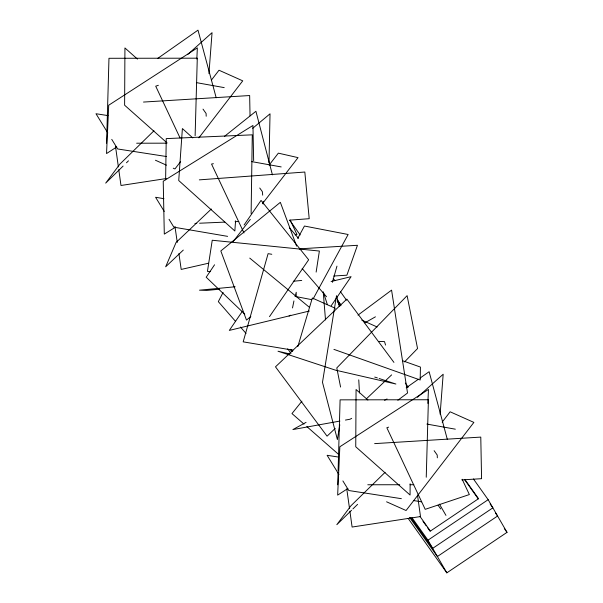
<?xml version="1.0" encoding="UTF-8"?>
<svg xmlns="http://www.w3.org/2000/svg" width="603" height="603" viewBox="0 0 603 603"><rect width="100%" height="100%" fill="white"/><g stroke="black" fill="none" stroke-linecap="round" stroke-linejoin="round"><path stroke-width="0.9" d="M410.13 483.772L410.07 495.033L355.747 446.763L356.064 389.523L367.898 400.038M296.194 296.676L296.231 292.282L295.078 296.601M165.621 179.807L166.232 138.615L252.28 134.831L251.119 213.47M292.515 307.952L293.932 300.927M268.998 162.772L270.031 113.816L252.702 128.296M106.588 143.243L108.97 58.287L197.287 58.19L195.123 135.675M337.718 484.804L338.057 472.669M338.11 470.8L340.092 399.849L428.416 399.751L426.246 477.237M196.842 59.034L197.347 47.878L108.713 105.216L106.535 153.554L116.733 146.959M427.844 403.384L428.469 389.44L339.836 446.778L337.657 495.116L347.856 488.52M235.569 220.796L234.846 231.002L178.729 180.531L182.392 128.567L192.787 137.914M208.94 73.551L212.052 32.675L187.706 54.496M440.13 414.178L443.175 374.229L417.442 397.302M316.138 272.096L319.379 251.036L212.241 240.25L207.447 271.388L210.243 271.674M339.783 424.821L337.394 439.564L322.484 382.31L336.519 295.704L339.353 306.61M332.389 282.325L336.964 266.127M297.844 346.552L312.324 298.018L335.358 308.306M223.08 292.432L218.324 301.643L235.569 321.422M297.716 238.434L304.455 226.035L348.135 234.492L313.085 298.99M214.562 264.792L206.188 277.214L244.81 314.163M242.391 311.291L229.313 330.414L309.377 311.012M331.213 305.721L351.089 276.664L331.07 281.511M244.109 224.979L261.039 200.392L308.653 259.787L269.496 316.65M211.6 79.852L219.002 70.227L242.745 80.84L198.877 137.853M180.644 161.551L174.945 168.953L173.249 168.199M442.15 422.153L450.132 411.789L473.875 422.401L406.075 510.515L386.568 501.802M269.142 165.056L278.345 153.147L298.04 157.632L262.388 203.761M233.06 241.697L250.313 219.379M301.93 401.168L291.98 413.575L304.002 424.097M404.53 361.913L417.547 348.534L407.115 295.651L336.798 367.905L340.574 387.051M153.969 130.776L119.809 164.212L105.698 183.116L123.11 166.066M126.464 162.787L128.469 160.82M385.091 472.33L350.938 505.774L336.828 524.67L351.557 510.251M352.898 508.94L357.587 504.349M211.321 209.022L176.084 242.444L165.674 266.782L183.297 250.072M335.223 428.424L327.067 436.165L275.488 366.835L346.846 299.103L393.94 362.403M366.481 398.749L391.626 374.878M250.84 316.53L246.484 320.087L220.819 250.954L280.342 202.337L296.593 246.092M224.489 136.376L255.921 111.276L272.42 174.847M358.009 315.098L391.573 290.133L407.53 393.02L397.829 400.234M157.526 58.536L197.995 30.15L216.191 97.776M406.218 387.782L418.437 379.212M419.959 378.134L429.125 371.712L447.313 439.338M488.159 499.683L507.017 532.351L446.823 572.85L427.964 540.182L488.159 499.683L473.445 478.97M175.413 227.203L164.302 234.107L163.225 181.217L252.943 125.469L253.659 160.73M364.807 322.861L375.435 316.816M306.06 422.356L292.907 429.562L339.911 421.067M351.692 418.331L350.049 419.236L345.444 420.065M384.571 400.309L387.036 398.952M289.056 316.04L290.721 315.226M158.363 85.302L155.717 86.184L180.086 138.034M388.611 427.15L386.84 427.746L425.198 509.339L469.36 494.558L462.169 479.257M208.51 263.225L181.202 269.435L178.903 253.592M213.379 163.692L211.54 164.054L243.981 232.954M295.138 234.884L296.978 234.514L290.171 220.057M406.46 387.292L408.306 386.953M166.27 178.541L120.984 185.483L118.768 169.677M235.125 286.779L199.487 290.179L206.603 290.427L219.733 289.184M293.277 281.247L301.719 280.44M199.322 179.867L304.824 172.036L309.203 218.701L289.598 220.155M143.506 102.058L249.657 95.538L250.041 115.874M299.292 248.858L357.451 245.293L346.883 275.209L333.745 276.008M374.629 443.62L480.779 437.1L481.578 478.684L461.845 479.898M194.89 223.427L196.759 223.351M199.57 223.223L224.821 222.115M235.11 221.663L238.848 221.497M136.655 143.213L166.722 143.175M367.785 484.767L399.729 484.737M410.063 484.722L413.824 484.714M378.955 341.404L384.51 341.615L385.551 345.082M107.975 115.595L95.983 113.733L107.816 132.954M166.556 156.546L117.675 148.971L111.759 139.361M338.177 457.014L327.112 455.295L338.939 474.516M401.372 498.681L348.805 490.525L342.888 480.923M413.364 500.535L421.663 501.824M271.787 254.278L268.101 253.659L243.182 341.848L292.945 350.177M163.926 198.689L155.582 197.264L164.242 211.427M227.61 236.361L173.868 227.173L169.051 219.304M196.676 82.679L224.21 87.623M251.692 161.612L281.179 166.925M426.886 424.075L455.333 429.185M296.254 296.646L311.721 299.646M289.945 353.976L278.013 351.232L335.336 370.114L395.892 384.028L379.136 378.511M374.727 377.063L377.372 377.93M402.819 360.813L420.427 367.069L420.193 380.003L333.919 349.371M155.446 160.24L166.466 165.169M361.792 320.125L377.146 326.992M249.748 258.107L309.294 307.229M306.829 426.57L338.645 454.428M137.469 59.102L124.934 47.961L124.617 105.201L167.106 142.949M240.499 327.075L246.039 333.429M289.35 227.7L298.485 238.283M333.18 278.503L335.012 280.621M302.171 268.516L326.524 296.736M259.735 188L262.35 191.648L262.697 195.161M289.809 220.374L300.166 234.951M340.484 291.739L346.484 300.173M405.329 383.048L408.058 386.885M490.149 504.018L492.87 507.854L432.683 548.346L410.884 517.653M495.41 512.949L497.588 516.017L437.394 556.516L409.603 517.382M504.289 528.514L507.017 532.351M203.007 109.128L206.098 113.477L206.196 116.243M337.461 300.008L340.733 304.605M464.921 479.498L478.541 498.673L430.384 531.07L420.035 516.492M337.718 300.972L340.981 305.57M464.627 479.694L478.247 498.869M434.13 450.69L437.22 455.039L437.326 457.805M438.095 505.216L440.755 508.97M423.012 521.293L426.283 525.899M427.369 527.429L430.097 531.266M412.166 517.932L427.964 540.182M291.55 349.604L292.636 351.142M290.269 349.333L291.905 351.632M287.714 348.783L290.985 353.388M408.141 518.369L446.823 572.85M337.243 301.191L340.009 305.977M439.444 504.108L445.956 515.392M327.263 304.289L323.231 291.814L325.507 319.952M174.976 226.57L177.274 242.414M417.51 495.169L420.502 516.56L352.107 527.045L349.898 511.231M346.77 488.92L349.506 508.442M115.512 146.431L118.376 166.888M263.292 201.304L263.556 203.935M358.755 379.852L359.516 392.937"/></g></svg>
